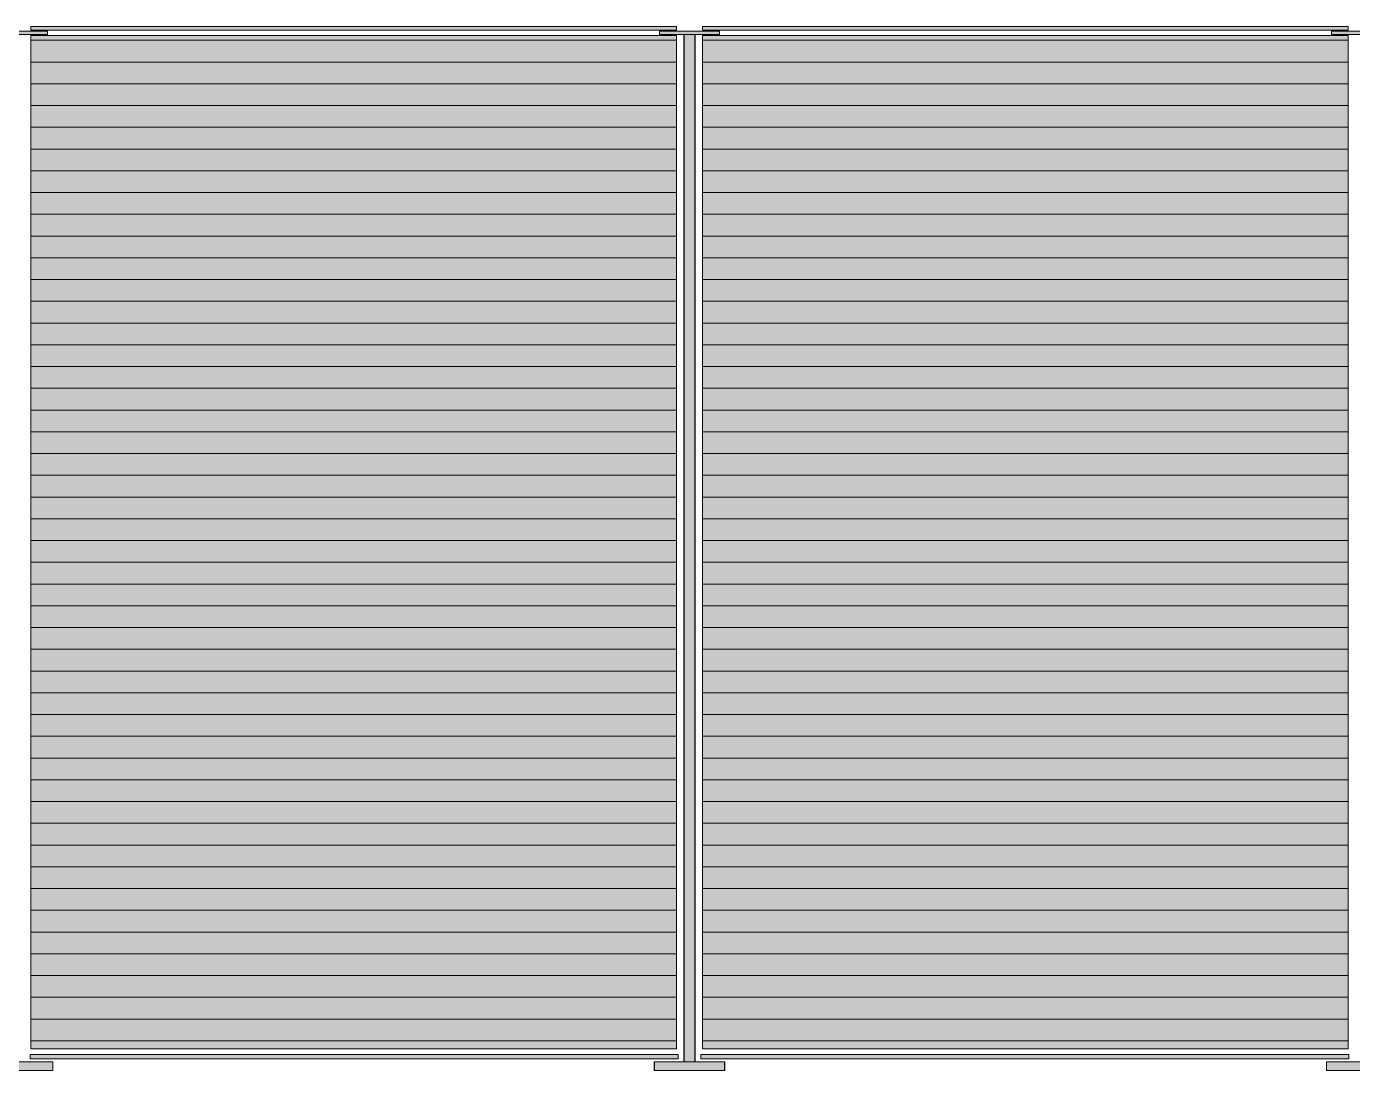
# Model space of a CAD drawing. Header units: millimetres. Extents: x -23380 to 52531, y -5628 to 1041.
# Drawn here: x 2946 to 4470, y -759 to 441 of the extents above; entities that cross this region are included whole.
import ezdxf

# ---------------------------------------------------------------- set-up
doc = ezdxf.new("R2010")
doc.units = ezdxf.units.MM
for name, color, linetype, lineweight in [('drawing', 7, 'Continuous', 5), ('hatch', 9, 'Continuous', 5), ('ropes', 7, 'Continuous', 0)]:
    doc.layers.add(name, color=color, linetype=linetype, lineweight=lineweight)
pattern_1 = [(0, (0, 0), (0, 25), [])]

msp = doc.modelspace()

# ---------------------------------------------------------------- hatches: boundary and pattern name
at = {"layer": 'hatch'}
for points in [[(2901.2, 431.6), (2970, 431.6), (2970, 435.7), (2901.2, 435.7)], [(3693, 436.6), (3693, 440.9), (2950.9, 440.9), (2950.9, 436.6)], [(3693, -734.1), (3693, 430.7), (2950.9, 430.7), (2950.9, -734.1)], [(3673.8, 431.6), (3742.5, 431.6), (3742.5, 435.7), (3673.8, 435.7)], [(3701.9, 431.6), (3701.5, 431.6), (3701.5, -749.1), (3701.9, -749.1)], [(3701.9, -749.1), (3714.3, -749.1), (3714.3, 431.6), (3701.9, 431.6)], [(3714.7, 431.6), (3714.3, 431.6), (3714.3, -749.1), (3714.7, -749.1)], [(3723.2, 436.6), (4465.4, 436.6), (4465.4, 440.9), (3723.2, 440.9)], [(3723.2, -734.1), (4465.4, -734.1), (4465.4, 430.7), (3723.2, 430.7)], [(4515, 431.6), (4515, 435.7), (4446.3, 435.7), (4446.3, 431.6)], [(3694.9, -745.8), (3694.9, -740.7), (2950.1, -740.7), (2950.1, -745.8)], [(3721.3, -745.8), (4466.1, -745.8), (4466.1, -740.7), (3721.3, -740.7)], [(2895.4, -759.1), (2976.1, -759.1), (2976.1, -749.1), (2895.4, -749.1)], [(3667.9, -759.1), (3667.9, -749.1), (3667.6, -749.1), (3667.6, -759.1)], [(3667.9, -759.1), (3748.4, -759.1), (3748.4, -749.1), (3667.9, -749.1)], [(3748.4, -759.1), (3748.6, -759.1), (3748.6, -749.1), (3748.4, -749.1)], [(4520.9, -759.1), (4520.9, -749.1), (4440.2, -749.1), (4440.2, -759.1)]]:
    msp.add_hatch(color=256, dxfattribs=at).paths.add_polyline_path(points, flags=0)
at = {"layer": 'ropes', "lineweight": 0}
h = msp.add_hatch(dxfattribs=at)
h.set_pattern_fill('HATCH1', color=256, scale=200, style=0, pattern_type=2)
h.set_pattern_definition(pattern_1)
h.paths.add_polyline_path([(3693, -734.1), (3693, 430.7), (2950.9, 430.7), (2950.9, -734.1)], flags=0)
h = msp.add_hatch(dxfattribs=at)
h.set_pattern_fill('HATCH1', color=256, scale=200, style=0, pattern_type=2)
h.set_pattern_definition(pattern_1)
h.paths.add_polyline_path([(3723.2, -734.1), (4465.4, -734.1), (4465.4, 430.7), (3723.2, 430.7)], flags=0)

# ---------------------------------------------------------------- linework, layer by layer
at = {"layer": 'drawing'}
for points in [[(2901.2, 431.6), (2970, 431.6), (2970, 435.7), (2901.2, 435.7)], [(3693, 436.6), (2950.9, 436.6), (2950.9, 440.9), (3693, 440.9)], [(3693, -734.1), (2950.9, -734.1), (2950.9, 430.7), (3693, 430.7)], [(3742.5, 431.6), (3673.8, 431.6), (3673.8, 435.7), (3742.5, 435.7)], [(3673.8, 431.6), (3742.5, 431.6), (3742.5, 435.7), (3673.8, 435.7)], [(3723.2, 436.6), (4465.4, 436.6), (4465.4, 440.9), (3723.2, 440.9)], [(3723.2, -734.1), (4465.4, -734.1), (4465.4, 430.7), (3723.2, 430.7)], [(4515, 431.6), (4446.3, 431.6), (4446.3, 435.7), (4515, 435.7)], [(3694.9, -745.8), (2950.1, -745.8), (2950.1, -740.7), (3694.9, -740.7)], [(3721.3, -745.8), (4466.1, -745.8), (4466.1, -740.7), (3721.3, -740.7)], [(2895.4, -759.1), (2976.1, -759.1), (2976.1, -749.1), (2895.4, -749.1)], [(3748.4, -759.1), (3667.6, -759.1), (3667.6, -749.1), (3748.4, -749.1)], [(3667.9, -759.1), (3748.6, -759.1), (3748.6, -749.1), (3667.9, -749.1)], [(4520.9, -759.1), (4440.2, -759.1), (4440.2, -749.1), (4520.9, -749.1)]]:
    msp.add_lwpolyline(points, close=True, dxfattribs=at)
for points in [[(3714.3, -749.1), (3714.3, 431.6), (3701.5, 431.6), (3701.5, -749.1)], [(3701.9, -749.1), (3701.9, 431.6), (3714.7, 431.6), (3714.7, -749.1)]]:
    msp.add_lwpolyline(points, dxfattribs=at)

doc.saveas('drawing.dxf')
